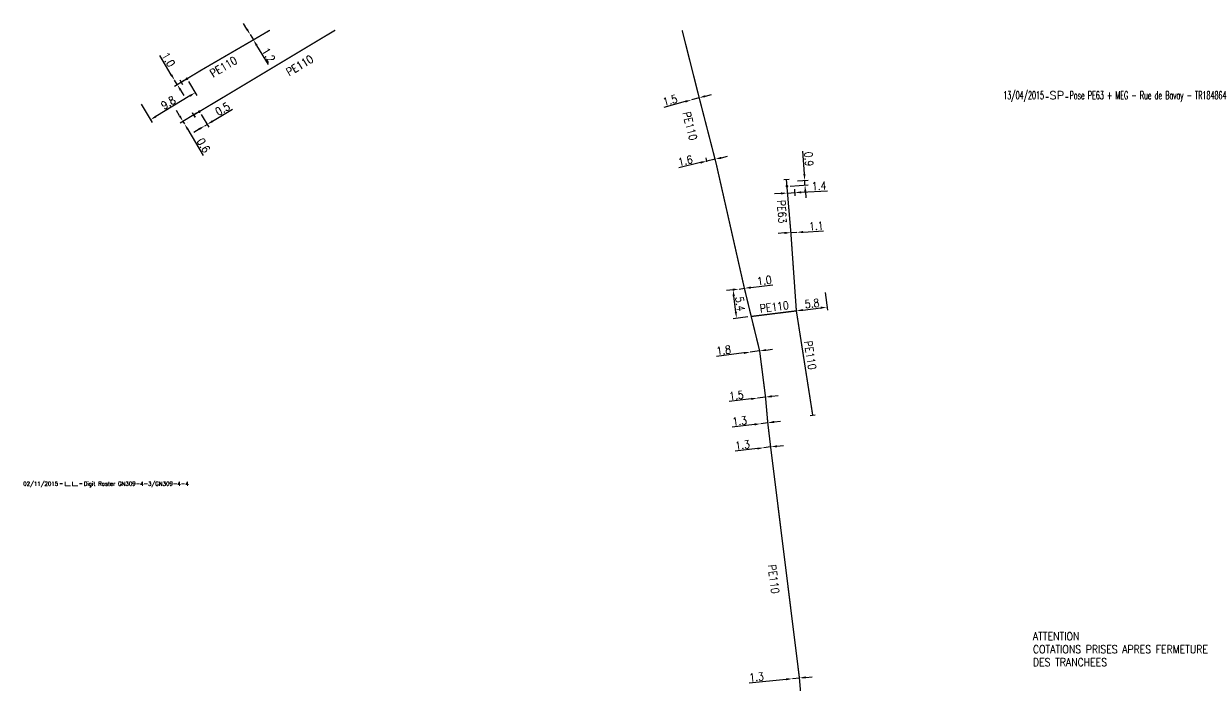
# Model space of a CAD drawing. Header units: millimetres. Extents: x 108996 to 110000, y 121000 to 122001.
# Drawn here: x 109759.3 to 109981.1, y 121877.1 to 122001.2 of the extents above; entities that cross this region are included whole.
import ezdxf
from ezdxf.enums import TextEntityAlignment as Align

# ---------------------------------------------------------------- set-up
doc = ezdxf.new("R2010")
doc.units = ezdxf.units.MM
doc.header["$PDMODE"] = 34
doc.linetypes.add('L_100_PE', pattern=[14, 10, -1.5, 1, -1.5])
doc.layers.get('0').update_dxf_attribs({"linetype": 'CONTINUOUS'})
doc.layers.get('Defpoints').update_dxf_attribs({"linetype": 'CONTINUOUS'})
for name, color, linetype in [('L_140', 3, 'CONTINUOUS'), ('L_300', 7, 'CONTINUOUS'), ('L_340', 7, 'CONTINUOUS'), ('L_910', 7, 'CONTINUOUS')]:
    doc.layers.add(name, color=color, linetype=linetype)
doc.styles.add('G_ROMANS', font='ROMANS.SHX', dxfattribs={"width": 0.75})
doc.styles.get("Standard").update_dxf_attribs({"font": 'romans.shx', "width": 0.85})
doc.dimstyles.get("Standard").update_dxf_attribs({"dimtxt": 1.5, "dimasz": 1.2, "dimexe": 0.625, "dimexo": 0.625, "dimgap": 0.25, "dimtad": 1, "dimdec": 1, "dimzin": 0, "dimdsep": 46, "dimtxsty": 'Standard', "dimcen": -0.5, "dimadec": 0, "dimazin": 0, "dimtfac": 1, "dimtdec": 1, "dimtmove": 0, "dimatfit": 3, "dimfxl": 0, "dimtolj": 1, "dimtzin": 0, "dimarcsym": 0})

# ---------------------------------------------------------------- blocks, each defined once
blk = doc.blocks.new('*D1')
at = {"layer": 'Defpoints', "color": 0, "linetype": 'Continuous', "transparency": 16777216}
for p in [(109887.31, 121975.44), (109887.48, 121974.7), (109889.04, 121975.07)]:
    blk.add_point(p, dxfattribs=at)
at = {"layer": 'L_140', "color": 0, "linetype": 'Continuous', "lineweight": -2, "transparency": 16777216}
for p, q in [((109887.34, 121975.31), (109887.17, 121976.05)), ((109888.87, 121975.8), (109887.31, 121975.44)), ((109888.9, 121975.68), (109888.73, 121976.41)), ((109890.04, 121976.08), (109891.21, 121976.35)), ((109886.14, 121975.16), (109882.07, 121974.21))]:
    blk.add_line(p, q, dxfattribs=at)
at = {"layer": 'L_140', "color": 0, "linetype": 'Continuous', "transparency": 16777216}
for points in [[(109889.99, 121976.27), (109890.08, 121975.88), (109888.87, 121975.8)], [(109886.1, 121975.36), (109886.19, 121974.97), (109887.31, 121975.44)]]:
    blk.add_solid(points, dxfattribs=at)
at = {"layer": 'L_140', "color": 0, "linetype": 'Continuous', "transparency": 16777216, "insert": (109883.29, 121975.52), "char_height": 1.5, "attachment_point": 5, "rotation": 13.2099}
blk.add_mtext('\\A1;1.6', dxfattribs=at)
blk = doc.blocks.new('*D2')
at = {"layer": 'Defpoints', "color": 0, "linetype": 'Continuous', "transparency": 16777216}
for p in [(109884.44, 121986.93), (109884.44, 121986.93), (109885.88, 121987.32)]:
    blk.add_point(p, dxfattribs=at)
at = {"layer": 'L_140', "color": 0, "linetype": 'Continuous', "lineweight": -2, "transparency": 16777216}
for p, q in [((109885.88, 121987.32), (109884.44, 121986.93)), ((109887.04, 121987.64), (109888.2, 121987.96)), ((109883.28, 121986.61), (109879.24, 121985.5))]:
    blk.add_line(p, q, dxfattribs=at)
at = {"layer": 'L_140', "color": 0, "linetype": 'Continuous', "transparency": 16777216}
for points in [[(109883.23, 121986.8), (109883.33, 121986.42), (109884.44, 121986.93)], [(109886.99, 121987.83), (109887.09, 121987.45), (109885.88, 121987.32)]]:
    blk.add_solid(points, dxfattribs=at)
at = {"layer": 'L_140', "color": 0, "linetype": 'Continuous', "transparency": 16777216, "insert": (109880.42, 121986.86), "char_height": 1.5, "attachment_point": 5, "rotation": 15.3164}
blk.add_mtext('\\A1;1.5', dxfattribs=at)
blk = doc.blocks.new('*D3')
at = {"layer": 'Defpoints', "color": 0, "linetype": 'Continuous', "transparency": 16777216}
for p in [(109893.35, 121951.46), (109893.35, 121951.46), (109894.35, 121951.59)]:
    blk.add_point(p, dxfattribs=at)
at = {"layer": 'L_140', "color": 0, "linetype": 'Continuous', "lineweight": -2, "transparency": 16777216}
for p, q in [((109892.16, 121951.32), (109890.97, 121951.17)), ((109893.35, 121951.46), (109894.35, 121951.59)), ((109895.54, 121951.74), (109899.69, 121952.26))]:
    blk.add_line(p, q, dxfattribs=at)
at = {"layer": 'L_140', "color": 0, "linetype": 'Continuous', "transparency": 16777216}
for points in [[(109892.14, 121951.51), (109892.19, 121951.12), (109893.35, 121951.46)], [(109895.51, 121951.94), (109895.56, 121951.54), (109894.35, 121951.59)]]:
    blk.add_solid(points, dxfattribs=at)
at = {"layer": 'L_140', "color": 0, "linetype": 'Continuous', "transparency": 16777216, "insert": (109898.09, 121953.06), "char_height": 1.5, "attachment_point": 5, "rotation": 7.1126}
blk.add_mtext('\\A1;1.0', dxfattribs=at)
blk = doc.blocks.new('*D4')
at = {"layer": 'Defpoints', "color": 0, "linetype": 'Continuous', "transparency": 16777216}
for p in [(109892.22, 121951.32), (109893.35, 121951.46), (109895.63, 121946.31)]:
    blk.add_point(p, dxfattribs=at)
at = {"layer": 'L_140', "color": 0, "linetype": 'Continuous', "lineweight": -2, "transparency": 16777216}
for p, q in [((109892.73, 121951.39), (109891.6, 121951.25)), ((109892.74, 121947.16), (109892.37, 121950.13)), ((109895.01, 121946.23), (109892.27, 121945.89))]:
    blk.add_line(p, q, dxfattribs=at)
at = {"layer": 'L_140', "color": 0, "linetype": 'Continuous', "transparency": 16777216}
for points in [[(109892.57, 121950.16), (109892.17, 121950.11), (109892.22, 121951.32)], [(109892.94, 121947.18), (109892.55, 121947.13), (109892.89, 121945.97)]]:
    blk.add_solid(points, dxfattribs=at)
at = {"layer": 'L_140', "color": 0, "linetype": 'Continuous', "transparency": 16777216, "insert": (109893.56, 121948.66), "char_height": 1.5, "attachment_point": 5, "rotation": 277.1126}
blk.add_mtext('\\A1;5.4', dxfattribs=at)
blk = doc.blocks.new('*D5')
at = {"layer": 'Defpoints', "color": 0, "linetype": 'Continuous', "transparency": 16777216}
for p in [(109909.42, 121951.42), (109904.09, 121947.36), (109909.84, 121948.08)]:
    blk.add_point(p, dxfattribs=at)
at = {"layer": 'L_140', "color": 0, "linetype": 'Continuous', "lineweight": -2, "transparency": 16777216}
for p, q in [((109909.5, 121950.8), (109909.92, 121947.46)), ((109905.28, 121947.51), (109908.65, 121947.93))]:
    blk.add_line(p, q, dxfattribs=at)
at = {"layer": 'L_140', "color": 0, "linetype": 'Continuous', "transparency": 16777216}
for points in [[(109905.25, 121947.71), (109905.3, 121947.31), (109904.09, 121947.36)], [(109908.62, 121948.13), (109908.67, 121947.73), (109909.84, 121948.08)]]:
    blk.add_solid(points, dxfattribs=at)
at = {"layer": 'L_140', "color": 0, "linetype": 'Continuous', "transparency": 16777216, "insert": (109907.03, 121948.74), "char_height": 1.5, "attachment_point": 5, "rotation": 7.1126}
blk.add_mtext('\\A1;5.8', dxfattribs=at)
blk = doc.blocks.new('*D6')
at = {"layer": 'Defpoints', "color": 0, "linetype": 'Continuous', "transparency": 16777216}
for p in [(109895.42, 121939.61), (109895.42, 121939.61), (109897.21, 121939.84)]:
    blk.add_point(p, dxfattribs=at)
at = {"layer": 'L_140', "color": 0, "linetype": 'Continuous', "lineweight": -2, "transparency": 16777216}
for p, q in [((109898.4, 121940), (109899.59, 121940.15)), ((109894.23, 121939.46), (109889.11, 121938.8)), ((109897.21, 121939.84), (109895.42, 121939.61))]:
    blk.add_line(p, q, dxfattribs=at)
at = {"layer": 'L_140', "color": 0, "linetype": 'Continuous', "transparency": 16777216}
for points in [[(109898.37, 121940.19), (109898.42, 121939.8), (109897.21, 121939.84)], [(109894.21, 121939.66), (109894.26, 121939.26), (109895.42, 121939.61)]]:
    blk.add_solid(points, dxfattribs=at)
at = {"layer": 'L_140', "color": 0, "linetype": 'Continuous', "transparency": 16777216, "insert": (109890.46, 121939.99), "char_height": 1.5, "attachment_point": 5, "rotation": 7.3235}
blk.add_mtext('\\A1;1.8', dxfattribs=at)
blk = doc.blocks.new('*D7')
at = {"layer": 'Defpoints', "color": 0, "linetype": 'Continuous', "transparency": 16777216}
for p in [(109896.82, 121931), (109896.82, 121931), (109898.31, 121931.19)]:
    blk.add_point(p, dxfattribs=at)
at = {"layer": 'L_140', "color": 0, "linetype": 'Continuous', "lineweight": -2, "transparency": 16777216}
for p, q in [((109899.5, 121931.34), (109900.69, 121931.49)), ((109895.63, 121930.85), (109891.48, 121930.33)), ((109898.31, 121931.19), (109896.82, 121931))]:
    blk.add_line(p, q, dxfattribs=at)
at = {"layer": 'L_140', "color": 0, "linetype": 'Continuous', "transparency": 16777216}
for points in [[(109899.48, 121931.54), (109899.53, 121931.14), (109898.31, 121931.19)], [(109895.61, 121931.05), (109895.66, 121930.65), (109896.82, 121931)]]:
    blk.add_solid(points, dxfattribs=at)
at = {"layer": 'L_140', "color": 0, "linetype": 'Continuous', "transparency": 16777216, "insert": (109892.83, 121931.5), "char_height": 1.5, "attachment_point": 5, "rotation": 7.1925}
blk.add_mtext('\\A1;1.5', dxfattribs=at)
blk = doc.blocks.new('*D8')
at = {"layer": 'Defpoints', "color": 0, "linetype": 'Continuous', "transparency": 16777216}
for p in [(109897.44, 121926.2), (109897.44, 121926.2), (109898.73, 121926.37)]:
    blk.add_point(p, dxfattribs=at)
at = {"layer": 'L_140', "color": 0, "linetype": 'Continuous', "lineweight": -2, "transparency": 16777216}
for p, q in [((109896.25, 121926.05), (109892.09, 121925.52)), ((109898.73, 121926.37), (109897.44, 121926.2)), ((109899.92, 121926.52), (109901.11, 121926.67))]:
    blk.add_line(p, q, dxfattribs=at)
at = {"layer": 'L_140', "color": 0, "linetype": 'Continuous', "transparency": 16777216}
for points in [[(109896.22, 121926.25), (109896.27, 121925.85), (109897.44, 121926.2)], [(109899.89, 121926.72), (109899.94, 121926.32), (109898.73, 121926.37)]]:
    blk.add_solid(points, dxfattribs=at)
at = {"layer": 'L_140', "color": 0, "linetype": 'Continuous', "transparency": 16777216, "insert": (109893.45, 121926.7), "char_height": 1.5, "attachment_point": 5, "rotation": 7.2728}
blk.add_mtext('\\A1;1.3', dxfattribs=at)
blk = doc.blocks.new('*D9')
at = {"layer": 'Defpoints', "color": 0, "linetype": 'Continuous', "transparency": 16777216}
for p in [(109897.98, 121921.68), (109897.98, 121921.68), (109899.27, 121921.83)]:
    blk.add_point(p, dxfattribs=at)
at = {"layer": 'L_140', "color": 0, "linetype": 'Continuous', "lineweight": -2, "transparency": 16777216}
for p, q in [((109896.79, 121921.53), (109892.63, 121921.03)), ((109899.27, 121921.83), (109897.98, 121921.68)), ((109900.46, 121921.97), (109901.66, 121922.12))]:
    blk.add_line(p, q, dxfattribs=at)
at = {"layer": 'L_140', "color": 0, "linetype": 'Continuous', "transparency": 16777216}
for points in [[(109896.77, 121921.73), (109896.82, 121921.33), (109897.98, 121921.68)], [(109900.44, 121922.17), (109900.49, 121921.78), (109899.27, 121921.83)]]:
    blk.add_solid(points, dxfattribs=at)
at = {"layer": 'L_140', "color": 0, "linetype": 'Continuous', "transparency": 16777216, "insert": (109894, 121922.2), "char_height": 1.5, "attachment_point": 5, "rotation": 6.8919}
blk.add_mtext('\\A1;1.3', dxfattribs=at)
blk = doc.blocks.new('*D10')
at = {"layer": 'Defpoints', "color": 0, "linetype": 'Continuous', "transparency": 16777216}
for p in [(109903.36, 121878.37), (109903.36, 121878.37), (109904.66, 121878.5)]:
    blk.add_point(p, dxfattribs=at)
at = {"layer": 'L_140', "color": 0, "linetype": 'Continuous', "lineweight": -2, "transparency": 16777216}
for p, q in [((109902.17, 121878.25), (109895.23, 121877.55)), ((109904.66, 121878.5), (109903.36, 121878.37)), ((109905.85, 121878.62), (109907.04, 121878.74))]:
    blk.add_line(p, q, dxfattribs=at)
at = {"layer": 'L_140', "color": 0, "linetype": 'Continuous', "transparency": 16777216}
for points in [[(109902.15, 121878.45), (109902.19, 121878.05), (109903.36, 121878.37)], [(109905.83, 121878.82), (109905.87, 121878.42), (109904.66, 121878.5)]]:
    blk.add_solid(points, dxfattribs=at)
at = {"layer": 'L_140', "color": 0, "linetype": 'Continuous', "transparency": 16777216, "insert": (109896.62, 121878.69), "char_height": 1.5, "attachment_point": 5, "rotation": 5.7809}
blk.add_mtext('\\A1;1.3', dxfattribs=at)
blk = doc.blocks.new('L_340_07')
at = {"color": 0, "linetype": 'Continuous', "const_width": 0.25, "flags": 128}
blk.add_lwpolyline([(0, 0), (1.25, 0)], dxfattribs=at)
at = {"color": 0, "linetype": 'Continuous', "flags": 128}
blk.add_lwpolyline([(1.25, -0.5), (1.25, 0.5)], dxfattribs=at)
at = {"color": 0, "linetype": 'Continuous', "width": 0.75, "flags": 3}
for tag, p in [('DEF_LEG', (0.72, -3.47)), ('DEF_COUP', (0.72, -5.97)), ('DEF_TYPE', (0.72, -8.47))]:
    blk.add_attdef(tag, text='', height=1.2, dxfattribs=at).set_placement(p, align=Align.MIDDLE)
blk = doc.blocks.new('GIS_MODF')
at = {"color": 0, "linetype": 'Continuous', "flags": 128}
for points in [[(-2.18, -0.41), (-1.68, -0.41)], [(1.52, -0.41), (2.02, -0.41)]]:
    blk.add_lwpolyline(points, dxfattribs=at)
at = {"color": 0, "linetype": 'Continuous'}
blk.add_attdef('DATE', text='', height=0.75, dxfattribs=at).set_placement((-2.5, -0.8), align=Align.RIGHT)
at = {"color": 0, "linetype": 'Continuous', "width": 3.542583}
blk.add_attdef('USER', text='', height=0.75, dxfattribs=at).set_placement((-1.51, -0.8), (1.28, -0.8), align=Align.FIT)
at = {"color": 0, "linetype": 'Continuous'}
blk.add_attdef('DESC', (2.29, -0.8), '', height=0.75, dxfattribs=at)
blk = doc.blocks.new('L_300_12')
at = {"color": 0, "linetype": 'Continuous', "const_width": 0.248, "flags": 128}
blk.add_lwpolyline([(-0.13, 0, 1), (0.13, 0, 1)], format="xyb", close=True, dxfattribs=at)
at = {"linetype": 'Continuous', "style": 'G_ROMANS', "width": 0.75}
blk.add_attdef('P', text='', height=1, dxfattribs=at).set_placement((0, 1.33), align=Align.MIDDLE_CENTER)
at = {"color": 0, "linetype": 'Continuous', "width": 0.75, "flags": 3}
for tag, p in [('DEF_LEG', (0, -5)), ('DEF_COUP', (0, -7.5)), ('DEF_TYPE', (0, -10))]:
    blk.add_attdef(tag, text='', height=1.2, dxfattribs=at).set_placement(p, align=Align.MIDDLE)
blk = doc.blocks.new('*D97')
at = {"layer": 'Defpoints', "color": 0, "linetype": 'Continuous', "transparency": 16777216}
for p in [(109792.21, 121984.74), (109793.65, 121982.32), (109793.22, 121982.07)]:
    blk.add_point(p, dxfattribs=at)
at = {"layer": 'L_300', "color": 0, "linetype": 'Continuous', "lineweight": -2, "transparency": 16777216}
for p, q in [((109794.68, 121982.94), (109798.44, 121985.18)), ((109792.53, 121984.21), (109793.97, 121981.79)), ((109793.22, 121982.07), (109793.65, 121982.32)), ((109792.19, 121981.45), (109791.16, 121980.84))]:
    blk.add_line(p, q, dxfattribs=at)
at = {"layer": 'L_300', "color": 0, "linetype": 'Continuous', "transparency": 16777216}
for points in [[(109794.58, 121983.11), (109794.79, 121982.77), (109793.65, 121982.32)], [(109792.09, 121981.63), (109792.29, 121981.28), (109793.22, 121982.07)]]:
    blk.add_solid(points, dxfattribs=at)
at = {"layer": 'L_300', "color": 0, "linetype": 'Continuous', "transparency": 16777216, "insert": (109796.56, 121985.22), "char_height": 1.5, "attachment_point": 5, "rotation": 30.7958}
blk.add_mtext('\\A1;0.5', dxfattribs=at)
blk = doc.blocks.new('*D98')
at = {"layer": 'Defpoints', "color": 0, "linetype": 'Continuous', "transparency": 16777216}
for p in [(109789.86, 121990.88), (109780.97, 121986.64), (109783.05, 121983.21)]:
    blk.add_point(p, dxfattribs=at)
at = {"layer": 'L_300', "color": 0, "linetype": 'Continuous', "lineweight": -2, "transparency": 16777216}
for p, q in [((109790.18, 121990.35), (109791.75, 121987.75)), ((109790.4, 121987.66), (109784.07, 121983.83)), ((109781.3, 121986.11), (109783.37, 121982.68))]:
    blk.add_line(p, q, dxfattribs=at)
at = {"layer": 'L_300', "color": 0, "linetype": 'Continuous', "transparency": 16777216}
for points in [[(109790.3, 121987.84), (109790.51, 121987.49), (109791.43, 121988.29)], [(109783.97, 121984.01), (109784.18, 121983.66), (109783.05, 121983.21)]]:
    blk.add_solid(points, dxfattribs=at)
at = {"layer": 'L_300', "color": 0, "linetype": 'Continuous', "transparency": 16777216, "insert": (109786.38, 121986.4), "char_height": 1.5, "attachment_point": 5, "rotation": 31.1667}
blk.add_mtext('\\A1;9.8', dxfattribs=at)
blk = doc.blocks.new('*D99')
at = {"layer": 'Defpoints', "color": 0, "linetype": 'Continuous', "transparency": 16777216}
for p in [(109787.56, 121990.62), (109787.56, 121990.62), (109789.86, 121990.88)]:
    blk.add_point(p, dxfattribs=at)
at = {"layer": 'L_340', "color": 0, "linetype": 'Continuous', "lineweight": -2, "transparency": 16777216}
for p, q in [((109786.93, 121991.65), (109784.77, 121995.23)), ((109789.33, 121990.56), (109787.52, 121989.47)), ((109788.06, 121989.79), (109787.56, 121990.62)), ((109788.68, 121988.76), (109789.3, 121987.74))]:
    blk.add_line(p, q, dxfattribs=at)
at = {"layer": 'L_340', "color": 0, "linetype": 'Continuous', "transparency": 16777216}
for points in [[(109787.11, 121991.75), (109786.76, 121991.54), (109787.56, 121990.62)], [(109788.85, 121988.87), (109788.51, 121988.66), (109788.06, 121989.79)]]:
    blk.add_solid(points, dxfattribs=at)
at = {"layer": 'L_340', "color": 0, "linetype": 'Continuous', "transparency": 16777216, "insert": (109786.4, 121994.47), "char_height": 1.5, "attachment_point": 5, "rotation": 301.1667}
blk.add_mtext('\\A1;1.0', dxfattribs=at)
blk = doc.blocks.new('*D100')
at = {"layer": 'Defpoints', "color": 0, "linetype": 'Continuous', "transparency": 16777216}
for p in [(109792.21, 121984.74), (109789.42, 121982.41), (109789.42, 121982.41)]:
    blk.add_point(p, dxfattribs=at)
at = {"layer": 'L_340', "color": 0, "linetype": 'Continuous', "lineweight": -2, "transparency": 16777216}
for p, q in [((109788.51, 121983.93), (109787.9, 121984.96)), ((109791.67, 121984.42), (109788.59, 121982.58)), ((109789.13, 121982.9), (109789.42, 121982.41)), ((109789.96, 121982.73), (109789.96, 121982.73)), ((109790.04, 121981.38), (109792.94, 121976.52))]:
    blk.add_line(p, q, dxfattribs=at)
at = {"layer": 'L_340', "color": 0, "linetype": 'Continuous', "transparency": 16777216}
for points in [[(109788.69, 121984.03), (109788.34, 121983.83), (109789.13, 121982.9)], [(109790.21, 121981.49), (109789.87, 121981.28), (109789.42, 121982.41)]]:
    blk.add_solid(points, dxfattribs=at)
at = {"layer": 'L_340', "color": 0, "linetype": 'Continuous', "transparency": 16777216, "insert": (109792.99, 121978.4), "char_height": 1.5, "attachment_point": 5, "rotation": 300.8755}
blk.add_mtext('\\A1;0.6', dxfattribs=at)
blk = doc.blocks.new('*D101')
at = {"layer": 'Defpoints', "color": 0, "linetype": 'Continuous', "transparency": 16777216}
for p in [(109801.74, 121999.17), (109802.33, 121998.18), (109802.33, 121998.18)]:
    blk.add_point(p, dxfattribs=at)
at = {"layer": 'L_140', "color": 0, "linetype": 'Continuous', "lineweight": -2, "transparency": 16777216}
for p, q in [((109801.12, 122000.2), (109800.5, 122001.23)), ((109801.74, 121999.17), (109802.33, 121998.18)), ((109802.94, 121997.15), (109805.1, 121993.56))]:
    blk.add_line(p, q, dxfattribs=at)
at = {"layer": 'L_140', "color": 0, "linetype": 'Continuous', "transparency": 16777216}
for points in [[(109801.29, 122000.3), (109800.95, 122000.09), (109801.74, 121999.17)], [(109803.12, 121997.25), (109802.77, 121997.05), (109802.33, 121998.18)]]:
    blk.add_solid(points, dxfattribs=at)
at = {"layer": 'L_140', "color": 0, "linetype": 'Continuous', "transparency": 16777216, "insert": (109805.19, 121995.35), "char_height": 1.5, "attachment_point": 5, "rotation": 300.93}
blk.add_mtext('\\A1;1.2', dxfattribs=at)
blk = doc.blocks.new('*D116')
at = {"layer": 'Defpoints', "color": 0, "linetype": 'Continuous', "transparency": 16777216}
for p in [(109903.66, 121971.71), (109905.66, 121971.83), (109902.32, 121970.73)]:
    blk.add_point(p, dxfattribs=at)
at = {"layer": 'L_300', "color": 0, "linetype": 'Continuous', "lineweight": -2, "transparency": 16777216}
for p, q in [((109905.59, 121973.03), (109905.33, 121977.33)), ((109904.29, 121971.75), (109906.28, 121971.87)), ((109905.71, 121970.93), (109905.66, 121971.83)), ((109902.94, 121970.77), (109906.33, 121970.97)), ((109905.78, 121969.73), (109905.85, 121968.54))]:
    blk.add_line(p, q, dxfattribs=at)
at = {"layer": 'L_300', "color": 0, "linetype": 'Continuous', "transparency": 16777216}
for points in [[(109905.79, 121973.04), (109905.39, 121973.02), (109905.66, 121971.83)], [(109905.98, 121969.74), (109905.58, 121969.72), (109905.71, 121970.93)]]:
    blk.add_solid(points, dxfattribs=at)
at = {"layer": 'L_300', "color": 0, "linetype": 'Continuous', "transparency": 16777216, "insert": (109906.42, 121975.84), "char_height": 1.5, "attachment_point": 5, "rotation": 273.3998}
blk.add_mtext('\\A1;0.9', dxfattribs=at)
blk = doc.blocks.new('*D117')
at = {"layer": 'Defpoints', "color": 0, "linetype": 'Continuous', "transparency": 16777216}
for p in [(109902.32, 121970.73), (109903.72, 121970.81), (109903.79, 121969.53)]:
    blk.add_point(p, dxfattribs=at)
at = {"layer": 'L_300', "color": 0, "linetype": 'Continuous', "lineweight": -2, "transparency": 16777216}
for p, q in [((109901.2, 121969.38), (109900, 121969.31)), ((109902.36, 121970.11), (109902.43, 121968.83)), ((109902.4, 121969.45), (109903.79, 121969.53)), ((109903.75, 121970.19), (109903.83, 121968.91)), ((109904.99, 121969.6), (109909.93, 121969.9))]:
    blk.add_line(p, q, dxfattribs=at)
at = {"layer": 'L_300', "color": 0, "linetype": 'Continuous', "transparency": 16777216}
for points in [[(109901.19, 121969.58), (109901.21, 121969.18), (109902.4, 121969.45)], [(109904.98, 121969.8), (109905, 121969.4), (109903.79, 121969.53)]]:
    blk.add_solid(points, dxfattribs=at)
at = {"layer": 'L_300', "color": 0, "linetype": 'Continuous', "transparency": 16777216, "insert": (109908.35, 121970.81), "char_height": 1.5, "attachment_point": 5, "rotation": 3.3991}
blk.add_mtext('\\A1;1.4', dxfattribs=at)
blk = doc.blocks.new('*D118')
at = {"layer": 'Defpoints', "color": 0, "linetype": 'Continuous', "transparency": 16777216}
for p in [(109903.06, 121962.03), (109904.16, 121962.09), (109904.16, 121962.09)]:
    blk.add_point(p, dxfattribs=at)
at = {"layer": 'L_140', "color": 0, "linetype": 'Continuous', "lineweight": -2, "transparency": 16777216}
for p, q in [((109905.36, 121962.15), (109909.18, 121962.36)), ((109901.86, 121961.97), (109900.66, 121961.9)), ((109903.06, 121962.03), (109904.16, 121962.09))]:
    blk.add_line(p, q, dxfattribs=at)
at = {"layer": 'L_140', "color": 0, "linetype": 'Continuous', "transparency": 16777216}
for points in [[(109905.35, 121962.35), (109905.37, 121961.95), (109904.16, 121962.09)], [(109901.85, 121962.17), (109901.87, 121961.77), (109903.06, 121962.03)]]:
    blk.add_solid(points, dxfattribs=at)
at = {"layer": 'L_140', "color": 0, "linetype": 'Continuous', "transparency": 16777216, "insert": (109907.81, 121963.29), "char_height": 1.5, "attachment_point": 5, "rotation": 3.0896}
blk.add_mtext('\\A1;1.1', dxfattribs=at)

msp = doc.modelspace()

# ---------------------------------------------------------------- linework, layer by layer
at = {"layer": 'L_140', "linetype": 'L_100_PE', "const_width": 0.25, "flags": 128}
for points in [[(109789.86, 121990.88), (109792.58, 121992.52), (109802.32, 121998.18), (109805.42, 122000)], [(109817.67, 122000.01), (109798.24, 121988.35), (109792.21, 121984.74)], [(109882.68, 122000), (109885.88, 121987.32), (109889.04, 121975.07), (109894.35, 121951.59), (109895.63, 121946.31), (109897.21, 121939.84), (109898.31, 121931.19), (109898.73, 121926.37), (109899.27, 121921.83), (109904.66, 121878.5), (109905.04, 121873.86), (109905.39, 121868.54), (109905.69, 121863.76), (109905.95, 121860.16), (109906.1, 121858.17), (109906.49, 121853.22), (109906.49, 121853.22), (109906.99, 121836.25), (109907.31, 121830.49), (109907.72, 121819.81), (109909.93, 121799.14), (109910.04, 121797.55), (109911.99, 121784.66), (109913, 121779.78), (109914.37, 121771.22), (109914.84, 121767.15), (109916.18, 121758.33), (109916.94, 121753.96), (109917.95, 121749.2), (109919, 121745.3), (109924.6, 121724.37), (109933.61, 121703.8), (109941.33, 121687.2), (109944.18, 121681.74), (109954.79, 121660.28), (109954.79, 121660.28), (109955.38, 121659.12), (109955.8, 121658.28), (109954.66, 121654.89), (109953.64, 121652.31), (109952.47, 121649.78), (109949.7, 121642.11), (109944.29, 121626.6), (109940.75, 121616.91), (109940.19, 121615.2), (109940.19, 121615.2), (109940.19, 121615.2), (109937.98, 121605.1)], [(109902.32, 121970.73), (109903.06, 121962.03), (109903.06, 121962.03), (109904.09, 121947.36), (109904.09, 121947.36), (109906.96, 121929.03)], [(109895.63, 121946.31), (109904.09, 121947.36)]]:
    msp.add_lwpolyline(points, dxfattribs=at)

# ---------------------------------------------------------------- block references
at = {"layer": 'L_300'}
for p, rotation in [((109789.86, 121990.88), 31.16667223546433), ((109792.21, 121984.74), 29.24263109355027), ((109902.32, 121970.73), 325.8117686352827)]:
    msp.add_blockref('L_300_12', p, dxfattribs=dict(at, rotation=rotation))
at = {"layer": 'L_340'}
for p, rotation in [((109789.86, 121990.88), 211.1666722354615), ((109792.21, 121984.74), 209.2228776429316), ((109792.21, 121984.74), 210.8754878463087), ((109902.32, 121970.73), 94.867431523879), ((109906.96, 121929.03), 278.7586352757023)]:
    msp.add_blockref('L_340_07', p, dxfattribs=dict(at, rotation=rotation))
at = {"layer": 'L_910', "linetype": 'Continuous'}
ref = msp.add_blockref('GIS_MODF', (109953.01, 121987.84), dxfattribs=at)
ref.add_attrib('DATE', '13/04/2015', dxfattribs={"layer": '0', "color": 0, "linetype": 'Continuous', "height": 1.5, "width": 0.5}).set_placement((109950.51, 121987.04), align=Align.RIGHT)
ref.add_attrib('USER', 'SP', dxfattribs={"layer": '0', "color": 0, "linetype": 'Continuous', "height": 1.5, "width": 1.025485}).set_placement((109951.5, 121987.04), (109954.29, 121987.04), align=Align.FIT)
ref.add_attrib('DESC', 'Pose PE63 + MEG - Rue de Bavay - TR184864', (109955.3, 121987.04), dxfattribs={"layer": '0', "color": 0, "linetype": 'Continuous', "height": 1.5, "width": 0.5})
ref = msp.add_blockref('GIS_MODF', (109768.24, 121915.36), dxfattribs=at)
ref.add_attrib('DATE', '02/11/2015', dxfattribs={"layer": '0', "color": 0, "linetype": 'Continuous', "height": 0.75}).set_placement((109765.74, 121914.57), align=Align.RIGHT)
ref.add_attrib('USER', 'LL', dxfattribs={"layer": '0', "color": 0, "linetype": 'Continuous', "height": 0.75, "width": 2.361722}).set_placement((109766.73, 121914.57), (109769.51, 121914.57), align=Align.FIT)
ref.add_attrib('DESC', 'Digit Raster GN309-4-3/GN309-4-4', (109770.53, 121914.57), dxfattribs={"layer": '0', "color": 0, "linetype": 'Continuous', "height": 0.75})

# ---------------------------------------------------------------- texts
at = {"layer": 'L_140', "linetype": 'Continuous', "width": 0.85}
for p in [(109794.77, 121991.09), (109809.05, 121991.35)]:
    msp.add_text('PE110', height=1.5, rotation=30.9718, dxfattribs=at).set_placement(p)
for s, rotation, p in [('PE110', 284.181, (109884.15, 121982.03)), ('PE63', 273.1379, (109901.38, 121965.97)), ('PE110', 7.1126, (109899.96, 121948.12)), ('PE110', 278.9286, (109906.69, 121939.04)), ('PE110', 277.0312, (109899.83, 121897.05))]:
    msp.add_text(s, height=1.5, rotation=rotation, dxfattribs=at).set_placement(p, align=Align.MIDDLE)
for s, p in [('ATTENTION', (109948.44, 121885.57)), ('COTATIONS PRISES APRES FERMETURE', (109948.44, 121883.14)), ('DES TRANCHEES', (109948.44, 121880.71))]:
    msp.add_text(s, height=1.5, dxfattribs=at).set_placement(p)

# ---------------------------------------------------------------- dimensions: what is measured, and where the dimension line sits
at = {"layer": 'L_140', "linetype": 'Continuous'}
for base, p1, p2, angle, picture, middle, dimtype in [((109802.3281, 121998.1815), (109801.737, 121999.168), (109802.3281, 121998.1815), 300.93, '*D101', (109804.3299, 121994.8407), 161), ((109884.44, 121986.93), (109885.88, 121987.32), (109884.44, 121986.93), 15.3164, '*D2', (109880.68, 121985.9), 160), ((109887.31, 121975.44), (109889.04, 121975.07), (109887.48, 121974.7), 13.2099, '*D1', (109883.52, 121974.55), 160), ((109893.35, 121951.46), (109894.35, 121951.59), (109893.35, 121951.46), 7.1126, '*D3', (109898.21, 121952.07), 160), ((109892.22, 121951.32), (109895.63, 121946.31), (109893.35, 121951.46), 277.1126, '*D4', (109892.57, 121948.54), 160), ((109909.84, 121948.08), (109904.09, 121947.36), (109909.42, 121951.42), 187.1126, '*D5', (109907.15, 121947.74), 160), ((109895.42, 121939.61), (109897.21, 121939.84), (109895.42, 121939.61), 7.3235, '*D6', (109890.59, 121938.99), 160), ((109896.82, 121931), (109898.31, 121931.19), (109896.82, 121931), 7.1925, '*D7', (109892.96, 121930.51), 160), ((109897.44, 121926.2), (109898.73, 121926.37), (109897.44, 121926.2), 7.2728, '*D8', (109893.57, 121925.71), 160), ((109897.98, 121921.68), (109899.27, 121921.83), (109897.98, 121921.68), 6.8919, '*D9', (109894.12, 121921.21), 160), ((109903.36, 121878.37), (109904.66, 121878.5), (109903.36, 121878.37), 5.7809, '*D10', (109896.72, 121877.7), 160)]:
    dim = msp.add_linear_dim(base=base, p1=p1, p2=p2, angle=angle, dimstyle='Standard', dxfattribs=at)
    dim.commit()
    dim.dimension.update_dxf_attribs({"geometry": picture, "text_midpoint": middle, "dimtype": dimtype})
dim = msp.add_linear_dim(base=(109904.16, 121962.09), p1=(109903.06, 121962.03), p2=(109904.16, 121962.09), angle=183.0896, dimstyle='Standard', override={"dimscale": 1, "dimlfac": 1, "dimlunit": 2}, dxfattribs=at)
dim.commit()
dim.dimension.update_dxf_attribs({"geometry": '*D118', "text_midpoint": (109907.87, 121962.29), "dimtype": 160})
at = {"layer": 'L_300', "linetype": 'Continuous'}
for base, p1, p2, angle, picture, middle in [((109783.05, 121983.21), (109789.86, 121990.88), (109780.97, 121986.64), 31.1667, '*D98', (109786.9, 121985.55)), ((109793.65, 121982.32), (109793.22, 121982.07), (109792.21, 121984.74), 30.7958, '*D97', (109797.08, 121984.36)), ((109905.66, 121971.83), (109902.32, 121970.73), (109903.66, 121971.71), 273.3998, '*D116', (109905.42, 121975.78)), ((109903.79, 121969.53), (109902.32, 121970.73), (109903.72, 121970.81), 183.3991, '*D117', (109908.4, 121969.81))]:
    dim = msp.add_linear_dim(base=base, p1=p1, p2=p2, angle=angle, dimstyle='Standard', dxfattribs=at)
    dim.commit()
    dim.dimension.update_dxf_attribs({"geometry": picture, "text_midpoint": middle, "dimtype": 160})
at = {"layer": 'L_340', "linetype": 'Continuous'}
for base, p1, p2, angle, picture, middle in [((109787.56, 121990.62), (109789.86, 121990.88), (109787.56, 121990.62), 121.1667, '*D99', (109785.54, 121993.95)), ((109789.42, 121982.41), (109792.21, 121984.74), (109789.42, 121982.41), 300.8755, '*D100', (109792.13, 121977.89))]:
    dim = msp.add_linear_dim(base=base, p1=p1, p2=p2, angle=angle, dimstyle='Standard', dxfattribs=at)
    dim.commit()
    dim.dimension.update_dxf_attribs({"geometry": picture, "text_midpoint": middle, "dimtype": 160})

doc.saveas('drawing.dxf')
